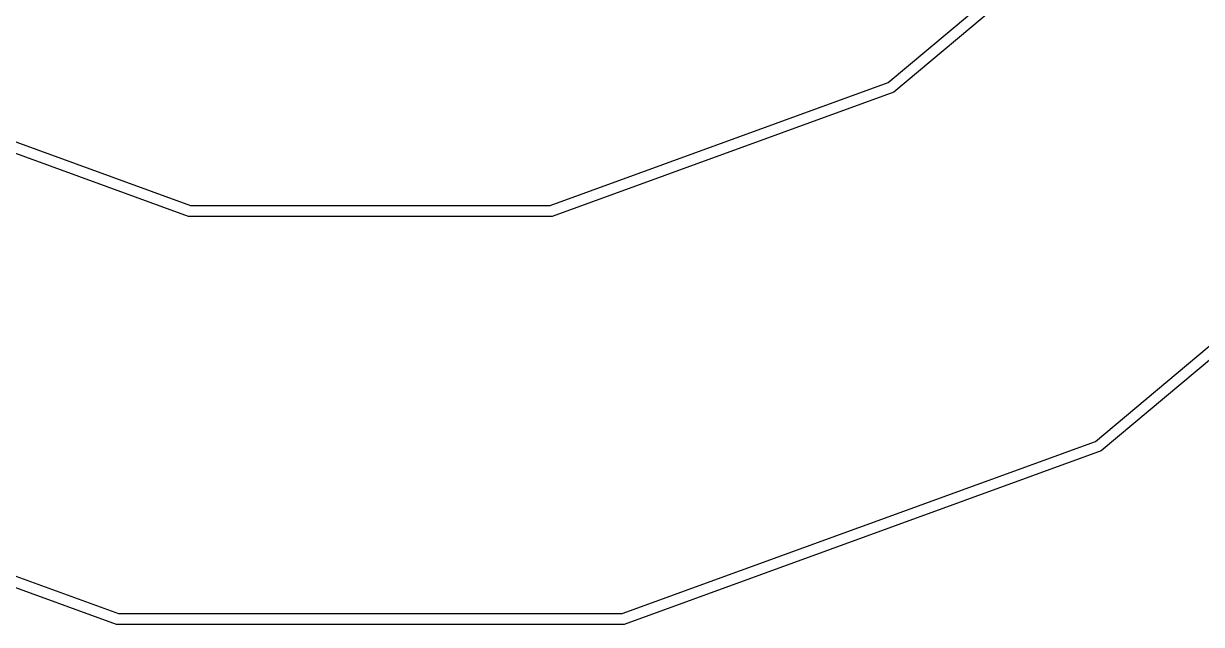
# Model space of a CAD drawing. Extents: x 173.7 to 229.3, y -126 to -74.1.
# Drawn here: x 193.75 to 214.98, y -125.95 to -115.11 of the extents above; entities that cross this region are included whole.
import ezdxf

# ---------------------------------------------------------------- set-up
doc = ezdxf.new("R2010")
doc.units = 0
doc.header["$MEASUREMENT"] = 0
doc.layers.add('BLACK', color=7, linetype='CONTINUOUS')

msp = doc.modelspace()

# ---------------------------------------------------------------- linework, layer by layer
at = {"layer": 'Black'}
for p, q in [((209.338, -116.174), (214.307, -112.005)), ((214.46, -112.134), (209.438, -116.348)), ((196.722, -118.59), (190.562, -116.348)), ((190.662, -116.174), (196.757, -118.393)), ((203.243, -118.393), (209.338, -116.174)), ((209.438, -116.348), (203.278, -118.59)), ((196.757, -118.393), (203.243, -118.393)), ((203.278, -118.59), (196.722, -118.59)), ((213.075, -122.647), (216.025, -120.171)), ((216.025, -120.428), (213.175, -122.82)), ((186.925, -122.647), (195.459, -125.753)), ((204.541, -125.753), (213.075, -122.647)), ((195.424, -125.95), (186.825, -122.82)), ((213.175, -122.82), (204.576, -125.95)), ((195.459, -125.753), (204.541, -125.753)), ((204.576, -125.95), (195.424, -125.95))]:
    msp.add_line(p, q, dxfattribs=at)

doc.saveas('drawing.dxf')
